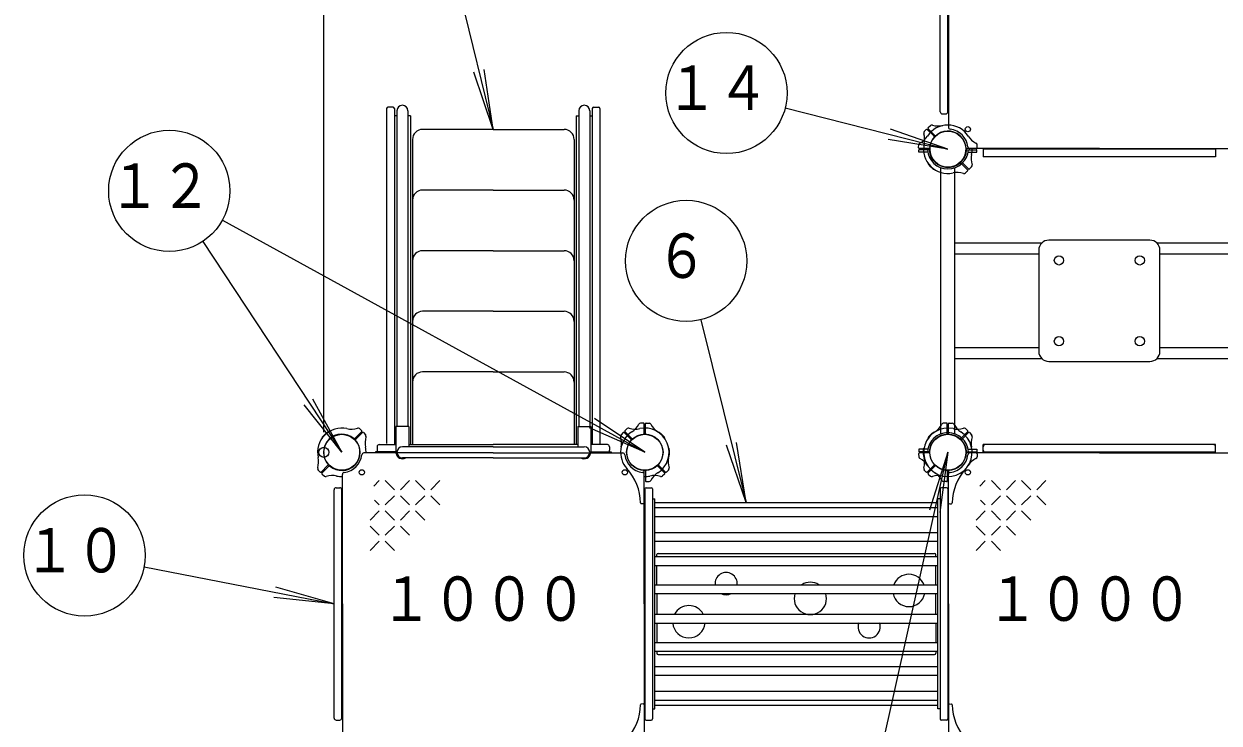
# Model space of a CAD drawing. Units: millimetres on the paper, scale 1:50. Extents: x 0 to 420, y -297 to 594.
# Drawn here: x 104.1 to 163.3, y 444.9 to 479.5 of the extents above; entities that cross this region are included whole.
import ezdxf
from ezdxf.enums import TextEntityAlignment as Align

# ---------------------------------------------------------------- set-up
doc = ezdxf.new("R2010")
doc.units = ezdxf.units.MM
doc.header["$PDMODE"] = 32
doc.header["$PDSIZE"] = 0.5
doc.layers.add('LY_1', color=7, linetype='Continuous', lineweight=9)
doc.styles.add('ＭＳ ゴシック', font='')
doc.styles.get('ＭＳ ゴシック').set_extended_font_data('MS Gothic')

msp = doc.modelspace()

# ---------------------------------------------------------------- linework, layer by layer
at = {"layer": 'LY_1', "lineweight": 18}
for p, q in [((118.944, 459.28), (118.944, 549.175)), ((125.301, 482.519), (127.335, 474.26)), ((127.335, 474.26), (126.367, 477.099)), ((127.335, 474.26), (126.874, 477.225)), ((141.784, 475.324), (149.835, 473.28)), ((149.835, 473.28), (147.003, 474.269)), ((149.835, 473.28), (146.874, 473.762)), ((113.923, 469.774), (134.835, 458.28)), ((112.947, 468.716), (119.835, 458.28)), ((137.602, 464.84), (139.846, 455.797)), ((119.835, 458.28), (118.407, 460.918)), ((119.835, 458.28), (117.971, 460.63)), ((134.835, 458.28), (132.342, 459.949)), ((134.835, 458.28), (132.09, 459.491)), ((139.846, 455.797), (138.873, 458.635)), ((139.846, 455.797), (139.38, 458.761)), ((145.372, 438.253), (149.835, 458.28)), ((149.835, 458.28), (148.93, 455.42)), ((149.835, 458.28), (149.441, 455.306)), ((121.42, 456.611), (121.688, 456.878)), ((122.438, 456.428), (121.988, 456.878)), ((122.738, 456.428), (123.188, 456.878)), ((123.938, 456.428), (123.488, 456.878)), ((124.238, 456.428), (124.688, 456.878)), ((151.42, 456.611), (151.688, 456.878)), ((152.438, 456.428), (151.988, 456.878)), ((152.738, 456.428), (153.188, 456.878)), ((153.938, 456.428), (153.488, 456.878)), ((154.238, 456.428), (154.688, 456.878)), ((121.688, 455.678), (121.448, 455.918)), ((121.988, 455.678), (122.438, 456.128)), ((123.188, 455.678), (122.738, 456.128)), ((123.488, 455.678), (123.938, 456.128)), ((124.688, 455.678), (124.238, 456.128)), ((151.688, 455.678), (151.448, 455.918)), ((151.988, 455.678), (152.438, 456.128)), ((153.188, 455.678), (152.738, 456.128)), ((153.488, 455.678), (153.938, 456.128)), ((154.688, 455.678), (154.238, 456.128)), ((121.238, 454.928), (121.688, 455.378)), ((122.438, 454.928), (121.988, 455.378)), ((122.738, 454.928), (123.188, 455.378)), ((123.938, 454.928), (123.488, 455.378)), ((151.238, 454.928), (151.688, 455.378)), ((152.438, 454.928), (151.988, 455.378)), ((152.738, 454.928), (153.188, 455.378)), ((153.938, 454.928), (153.488, 455.378)), ((121.688, 454.178), (121.238, 454.628)), ((121.988, 454.178), (122.438, 454.628)), ((123.188, 454.178), (122.738, 454.628)), ((151.688, 454.178), (151.238, 454.628)), ((151.988, 454.178), (152.438, 454.628)), ((153.188, 454.178), (152.738, 454.628)), ((121.238, 453.428), (121.688, 453.878)), ((122.438, 453.428), (121.988, 453.878)), ((151.238, 453.428), (151.688, 453.878)), ((152.438, 453.428), (151.988, 453.878)), ((110.043, 452.605), (119.455, 450.78)), ((119.455, 450.78), (116.571, 451.606)), ((119.455, 450.78), (116.472, 451.092))]:
    msp.add_line(p, q, dxfattribs=at)
at = {"layer": 'LY_1'}
for p, q in [((149.455, 475.13), (149.455, 486.43)), ((149.835, 475.13), (149.835, 486.43)), ((149.865, 480.78), (149.865, 474.372)), ((122.055, 475.305), (122.055, 458.72)), ((122.375, 475.365), (122.115, 475.365)), ((122.435, 475.305), (122.435, 458.66)), ((122.563, 475.185), (122.563, 459.552)), ((123.107, 475.185), (123.107, 459.552)), ((131.563, 475.185), (131.563, 459.552)), ((132.107, 475.185), (132.107, 459.552)), ((132.235, 475.305), (132.235, 458.66)), ((132.295, 475.365), (132.555, 475.365)), ((132.615, 475.305), (132.615, 458.72)), ((122.563, 474.94), (122.435, 474.94)), ((123.235, 474.94), (123.107, 474.94)), ((123.235, 474.94), (123.235, 458.66)), ((131.435, 474.94), (131.435, 458.66)), ((131.435, 474.94), (131.563, 474.94)), ((132.107, 474.94), (132.235, 474.94)), ((149.555, 475.03), (149.735, 475.03)), ((127.335, 474.26), (123.835, 474.26)), ((127.335, 474.26), (130.835, 474.26)), ((148.761, 474.254), (148.653, 474.139)), ((149.151, 473.922), (148.818, 474.255)), ((149.194, 473.964), (148.861, 474.297)), ((148.862, 474.355), (148.977, 474.462)), ((123.335, 473.76), (123.335, 458.66)), ((131.335, 473.76), (131.335, 458.66)), ((148.387, 473.352), (148.392, 473.509)), ((148.898, 473.31), (148.427, 473.31)), ((157.335, 473.31), (150.773, 473.31)), ((151.284, 473.352), (151.278, 473.509)), ((157.335, 473.31), (163.898, 473.31)), ((148.395, 473.13), (148.395, 473.25)), ((148.906, 473.25), (148.395, 473.25)), ((148.838, 473.13), (148.395, 473.13)), ((150.765, 473.25), (151.275, 473.25)), ((150.833, 473.13), (151.275, 473.13)), ((151.275, 473.13), (151.275, 473.25)), ((151.585, 473.28), (151.585, 472.9)), ((163.085, 473.28), (151.585, 473.28)), ((163.085, 472.9), (151.585, 472.9)), ((163.085, 473.28), (163.085, 472.9)), ((148.857, 472.585), (148.855, 472.583)), ((149.14, 472.302), (149.138, 472.3)), ((149.495, 459.197), (149.495, 472.364)), ((150.175, 459.197), (150.175, 472.364)), ((150.477, 472.596), (150.81, 472.263)), ((150.519, 472.639), (150.853, 472.305)), ((150.809, 472.205), (150.703, 472.106)), ((150.91, 472.306), (151.009, 472.413)), ((127.335, 471.26), (123.835, 471.26)), ((127.335, 471.26), (130.835, 471.26)), ((150.175, 468.652), (154.501, 468.652)), ((159.835, 468.78), (154.835, 468.78)), ((160.17, 468.652), (164.495, 468.652)), ((127.335, 468.26), (123.835, 468.26)), ((127.335, 468.26), (130.835, 468.26)), ((150.175, 468.108), (154.335, 468.108)), ((154.335, 468.28), (154.335, 463.28)), ((160.335, 463.28), (160.335, 468.28)), ((160.335, 468.108), (164.495, 468.108)), ((127.335, 465.26), (123.835, 465.26)), ((127.335, 465.26), (130.835, 465.26)), ((154.335, 463.452), (150.175, 463.452)), ((164.495, 463.452), (160.335, 463.452)), ((154.501, 462.908), (150.175, 462.908)), ((154.835, 462.78), (159.835, 462.78)), ((164.495, 462.908), (160.17, 462.908)), ((127.335, 462.26), (123.835, 462.26)), ((127.335, 462.26), (130.835, 462.26)), ((134.764, 459.729), (134.619, 459.724)), ((134.907, 459.729), (135.064, 459.723)), ((149.764, 459.729), (149.607, 459.723)), ((149.907, 459.729), (150.052, 459.724)), ((119.14, 459.258), (119.138, 459.261)), ((120.477, 458.964), (120.81, 459.297)), ((120.519, 458.922), (120.853, 459.255)), ((120.809, 459.355), (120.703, 459.454)), ((120.91, 459.254), (121.009, 459.148)), ((122.515, 459.552), (122.515, 458.312)), ((123.155, 459.552), (122.515, 459.552)), ((123.155, 459.552), (123.155, 458.552)), ((131.515, 459.552), (132.155, 459.552)), ((131.515, 459.552), (131.515, 458.552)), ((132.155, 459.552), (132.155, 458.312)), ((133.761, 459.254), (133.661, 459.148)), ((134.151, 458.922), (133.818, 459.255)), ((134.194, 458.964), (133.861, 459.297)), ((133.862, 459.355), (133.968, 459.454)), ((134.805, 459.218), (134.805, 459.689)), ((134.865, 459.218), (134.865, 459.689)), ((135.531, 459.258), (135.533, 459.261)), ((149.14, 459.258), (149.138, 459.261)), ((149.805, 459.218), (149.805, 459.689)), ((149.865, 459.218), (149.865, 459.689)), ((150.477, 458.964), (150.81, 459.297)), ((150.519, 458.922), (150.853, 459.255)), ((150.809, 459.355), (150.703, 459.454)), ((150.91, 459.254), (151.009, 459.148)), ((118.857, 458.975), (118.855, 458.978)), ((121.585, 458.56), (121.585, 458.38)), ((121.685, 458.66), (122.515, 458.66)), ((127.335, 458.552), (122.835, 458.552)), ((123.155, 458.66), (127.335, 458.66)), ((131.515, 458.66), (127.335, 458.66)), ((127.335, 458.552), (131.835, 458.552)), ((132.985, 458.66), (132.155, 458.66)), ((133.085, 458.56), (133.085, 458.38)), ((135.814, 458.975), (135.816, 458.978)), ((148.857, 458.975), (148.855, 458.978)), ((163.085, 458.66), (151.585, 458.66)), ((151.585, 458.28), (151.585, 458.66)), ((163.085, 458.28), (163.085, 458.66)), ((127.335, 458.25), (120.928, 458.25)), ((122.565, 458.312), (121.495, 458.312)), ((121.495, 458.312), (121.495, 458.248)), ((122.565, 458.248), (121.495, 458.248)), ((127.335, 458.008), (122.835, 458.008)), ((127.335, 458.25), (133.743, 458.25)), ((127.335, 458.008), (131.835, 458.008)), ((132.106, 458.312), (133.175, 458.312)), ((132.106, 458.248), (133.175, 458.248)), ((133.175, 458.312), (133.175, 458.248)), ((136.019, 458.48), (136.022, 458.48)), ((136.019, 458.08), (136.022, 458.08)), ((148.387, 458.209), (148.392, 458.052)), ((148.838, 458.43), (148.395, 458.43)), ((148.395, 458.43), (148.395, 458.31)), ((148.906, 458.31), (148.395, 458.31)), ((148.898, 458.25), (148.427, 458.25)), ((148.652, 458.48), (148.649, 458.48)), ((148.652, 458.08), (148.649, 458.08)), ((150.765, 458.31), (151.275, 458.31)), ((157.335, 458.25), (150.773, 458.25)), ((150.833, 458.43), (151.275, 458.43)), ((151.275, 458.43), (151.275, 458.31)), ((151.284, 458.209), (151.278, 458.052)), ((163.085, 458.28), (151.585, 458.28)), ((157.335, 458.25), (163.898, 458.25)), ((118.761, 457.306), (118.653, 457.421)), ((119.151, 457.639), (118.818, 457.305)), ((119.194, 457.596), (118.861, 457.263)), ((134.805, 450.78), (134.805, 457.343)), ((134.865, 457.343), (134.865, 456.872)), ((135.477, 457.596), (135.81, 457.263)), ((135.519, 457.639), (135.853, 457.305)), ((135.91, 457.306), (136.017, 457.421)), ((148.761, 457.306), (148.653, 457.421)), ((149.151, 457.639), (148.818, 457.305)), ((149.194, 457.596), (148.861, 457.263)), ((149.805, 457.343), (149.805, 456.872)), ((149.865, 450.78), (149.865, 457.343)), ((118.862, 457.205), (118.977, 457.098)), ((119.865, 450.78), (119.865, 457.188)), ((134.907, 456.832), (135.052, 456.837)), ((135.809, 457.205), (135.694, 457.098)), ((148.862, 457.205), (148.977, 457.098)), ((149.764, 456.832), (149.619, 456.837)), ((119.455, 445.13), (119.455, 456.43)), ((119.555, 456.53), (119.735, 456.53)), ((119.835, 445.13), (119.835, 456.43)), ((134.835, 456.47), (134.835, 445.09)), ((134.895, 456.53), (135.155, 456.53)), ((135.215, 456.47), (135.215, 445.09)), ((149.455, 456.47), (149.455, 445.09)), ((149.775, 456.53), (149.515, 456.53)), ((149.835, 456.47), (149.835, 445.09)), ((134.763, 455.731), (134.659, 455.737)), ((135.215, 455.98), (135.335, 455.98)), ((135.335, 445.58), (135.335, 455.98)), ((135.335, 455.797), (149.335, 455.797)), ((149.335, 445.58), (149.335, 455.98)), ((149.455, 455.98), (149.335, 455.98)), ((149.908, 455.731), (150.012, 455.737)), ((135.335, 455.542), (149.335, 455.542)), ((135.335, 455.108), (149.335, 455.108)), ((135.335, 454.316), (149.335, 454.316)), ((135.335, 453.882), (149.335, 453.882)), ((135.435, 453.12), (135.435, 453.22)), ((135.495, 453.28), (149.175, 453.28)), ((149.235, 453.12), (149.235, 453.22)), ((135.335, 453.12), (149.335, 453.12)), ((135.335, 452.686), (149.335, 452.686)), ((135.435, 451.727), (135.435, 452.686)), ((149.235, 451.727), (149.235, 452.686)), ((135.335, 451.727), (149.335, 451.727)), ((135.335, 451.293), (149.335, 451.293)), ((135.435, 451.293), (135.435, 450.267)), ((149.235, 450.267), (149.235, 451.293)), ((119.865, 450.78), (119.865, 444.372)), ((134.805, 450.78), (134.805, 444.218)), ((135.335, 450.267), (149.335, 450.267)), ((149.865, 450.78), (149.865, 444.218)), ((135.335, 449.833), (149.335, 449.833)), ((135.435, 449.833), (135.435, 448.874)), ((149.235, 449.833), (149.235, 448.874)), ((135.335, 448.874), (149.335, 448.874)), ((135.335, 448.44), (149.335, 448.44)), ((135.435, 448.44), (135.435, 448.34)), ((135.495, 448.28), (149.175, 448.28)), ((149.235, 448.44), (149.235, 448.34)), ((135.335, 447.678), (149.335, 447.678)), ((135.335, 447.244), (149.335, 447.244)), ((135.335, 446.452), (149.335, 446.452)), ((134.763, 445.829), (134.659, 445.824)), ((135.215, 445.58), (135.335, 445.58)), ((135.335, 446.018), (149.335, 446.018)), ((135.335, 445.763), (149.335, 445.763)), ((149.455, 445.58), (149.335, 445.58)), ((149.908, 445.829), (150.012, 445.824)), ((119.555, 445.03), (119.735, 445.03)), ((134.895, 445.03), (135.155, 445.03)), ((149.775, 445.03), (149.515, 445.03))]:
    msp.add_line(p, q, dxfattribs=at)
at = {"layer": 'LY_1', "lineweight": 18}
for centre in [(138.876, 476.063), (111.294, 471.22), (136.88, 467.752), (107.098, 453.176)]:
    msp.add_circle(centre, 3, dxfattribs=at)
at = {"layer": 'LY_1'}
for centre, radius in [((149.835, 473.28), 0.891), ((150.825, 474.27), 0.13), ((155.335, 467.78), 0.23), ((159.335, 467.78), 0.23), ((155.335, 463.78), 0.23), ((159.335, 463.78), 0.23), ((119.835, 458.28), 0.891), ((134.835, 458.28), 0.9), ((134.835, 458.28), 0.891), ((149.835, 458.28), 0.9), ((149.835, 458.28), 0.891), ((120.825, 457.29), 0.13), ((133.845, 457.29), 0.13), ((150.825, 457.29), 0.13)]:
    msp.add_circle(centre, radius, dxfattribs=at)
for centre, radius, start, end in [((122.115, 475.305), 0.06, 90, 180), ((122.375, 475.305), 0.06, 0, 90), ((122.835, 475.185), 0.272, 0, 180), ((131.835, 475.185), 0.272, 0, 180), ((132.295, 475.305), 0.06, 90, 180), ((132.555, 475.305), 0.06, 0, 90), ((149.555, 475.13), 0.1, 180, 270), ((149.735, 475.13), 0.1, 270, 0), ((123.835, 473.76), 0.5, 90, 180), ((130.835, 473.76), 0.5, 0, 90), ((147.985, 474.47), 1, 297.45884, 327.27281), ((148.735, 474.079), 0.1, 137, 197.54116), ((147.686, 473.748), 1, 347.72719, 17.54116), ((148.79, 474.227), 0.04, 45, 137), ((149.835, 473.28), 1.2, 32.7272, 147.27281), ((148.889, 474.326), 0.04, 133, 225), ((149.835, 473.28), 0.9, 319.27066, 225), ((149.036, 474.381), 0.1, 72.45884, 133), ((149.368, 475.43), 1, 252.45884, 282.27281), ((149.123, 473.894), 0.04, 319.27066, 45), ((149.222, 473.993), 0.04, 225, 310.72934), ((149.965, 474.372), 0.1, 180, 263.21282), ((149.835, 473.28), 1, 6.78718, 83.21282), ((151.686, 474.47), 1, 212.72719, 242.54116), ((148.427, 473.35), 0.04, 178, 270), ((148.492, 473.494), 0.1, 117.45884, 178), ((149.835, 473.28), 1.2, 167.72719, 225), ((148.898, 473.35), 0.04, 270, 355.72934), ((150.773, 473.35), 0.04, 184.27066, 270), ((150.928, 473.41), 0.1, 186.78718, 270), ((149.835, 473.28), 1.2, 347.72719, 1.43254), ((151.179, 473.494), 0.1, 2, 62.54116), ((151.244, 473.35), 0.04, 270, 2), ((149.835, 473.321), 1.016, 184.0072, 355.9928), ((149.835, 473.321), 0.932, 184.36904, 355.63096), ((151.985, 472.813), 1, 167.72719, 197.54116), ((148.869, 472.569), 0.02, 135, 216.37307), ((149.835, 473.28), 1.22, 216.37307, 225), ((149.835, 473.28), 1.22, 225, 233.62693), ((149.835, 473.28), 1.2, 225, 282.27281), ((149.124, 472.314), 0.02, 233.62693, 315), ((149.835, 473.28), 0.9, 225, 310.72934), ((150.303, 471.13), 1, 72.45884, 102.27281), ((150.449, 472.568), 0.04, 45, 130.72934), ((150.548, 472.667), 0.04, 139.27066, 225), ((150.782, 472.235), 0.04, 313, 45), ((150.881, 472.334), 0.04, 225, 317), ((150.936, 472.481), 0.1, 317, 17.54116), ((150.635, 472.179), 0.1, 252.45884, 313), ((123.835, 470.76), 0.5, 90, 180), ((130.835, 470.76), 0.5, 0, 90), ((154.835, 468.28), 0.5, 90, 180), ((159.835, 468.28), 0.5, 0, 90), ((123.835, 467.76), 0.5, 90, 180), ((130.835, 467.76), 0.5, 0, 90), ((123.835, 464.76), 0.5, 90, 180), ((130.835, 464.76), 0.5, 0, 90), ((154.835, 463.28), 0.5, 180, 270), ((159.835, 463.28), 0.5, 270, 0), ((123.835, 461.76), 0.5, 90, 180), ((130.835, 461.76), 0.5, 0, 90), ((134.622, 459.624), 0.1, 92, 152.54116), ((134.765, 459.689), 0.04, 0, 92), ((134.905, 459.689), 0.04, 88, 180), ((135.049, 459.624), 0.1, 27.45884, 88), ((149.622, 459.624), 0.1, 92, 152.54116), ((149.765, 459.689), 0.04, 0, 92), ((149.905, 459.689), 0.04, 88, 180), ((150.049, 459.624), 0.1, 27.45884, 88), ((119.835, 458.28), 1.2, 135, 192.27281), ((119.835, 458.28), 1.22, 135, 143.62693), ((119.835, 458.28), 1.22, 126.37307, 135), ((119.835, 458.28), 1.2, 77.72719, 135), ((119.124, 459.246), 0.02, 45, 126.37307), ((119.835, 458.28), 0.9, 49.27066, 135), ((120.303, 460.43), 1, 257.72719, 287.54116), ((120.635, 459.381), 0.1, 47, 107.54116), ((120.782, 459.326), 0.04, 315, 47), ((120.881, 459.227), 0.04, 43, 135), ((120.936, 459.079), 0.1, 342.45884, 43), ((134.835, 458.28), 1.2, 122.72719, 222.21724), ((133.735, 459.079), 0.1, 137, 197.54116), ((133.79, 459.227), 0.04, 45, 137), ((133.889, 459.326), 0.04, 133, 225), ((134.036, 459.381), 0.1, 72.45884, 133), ((134.368, 460.43), 1, 252.45884, 282.27281), ((133.646, 460.131), 1, 302.72719, 332.54116), ((134.835, 458.28), 1.2, 302.72719, 102.27281), ((134.765, 459.218), 0.04, 274.27066, 0), ((134.905, 459.218), 0.04, 180, 265.72934), ((136.025, 460.131), 1, 207.45884, 237.27281), ((135.547, 459.246), 0.02, 53.62693, 135), ((134.835, 458.28), 1.22, 45, 53.62693), ((134.835, 458.28), 1.22, 36.37307, 45), ((149.835, 458.28), 1.2, 77.72719, 57.2728), ((149.835, 458.239), 1.016, 4.0072, 175.9928), ((149.835, 458.28), 1.22, 135, 143.62693), ((149.835, 458.239), 0.932, 4.36904, 175.63096), ((149.835, 458.28), 1.22, 126.37307, 135), ((149.124, 459.246), 0.02, 45, 126.37307), ((148.646, 460.131), 1, 302.72719, 332.54116), ((149.765, 459.218), 0.04, 274.27066, 0), ((149.905, 459.218), 0.04, 180, 265.72934), ((150.303, 460.43), 1, 257.72719, 287.54116), ((151.025, 460.131), 1, 207.45884, 237.27281), ((150.635, 459.381), 0.1, 47, 107.54116), ((150.782, 459.326), 0.04, 315, 47), ((150.881, 459.227), 0.04, 43, 135), ((150.936, 459.079), 0.1, 342.45884, 43), ((118.869, 458.992), 0.02, 143.62693, 225), ((119.835, 458.28), 0.9, 135, 220.72934), ((120.449, 458.993), 0.04, 229.27066, 315), ((119.835, 458.28), 0.9, 315, 40.72934), ((120.548, 458.894), 0.04, 135, 220.72934), ((121.985, 458.748), 1, 162.45884, 192.27281), ((119.835, 458.28), 1.2, 358.56746, 12.27281), ((121.685, 458.56), 0.1, 90, 180), ((122.835, 458.28), 0.272, 90, 270), ((131.835, 458.28), 0.272, 270, 90), ((132.985, 458.56), 0.1, 0, 90), ((132.686, 458.748), 1, 347.72719, 17.54116), ((134.123, 458.894), 0.04, 319.27066, 45), ((134.222, 458.993), 0.04, 225, 310.72934), ((135.802, 458.992), 0.02, 315, 36.37307), ((148.869, 458.992), 0.02, 143.62693, 225), ((150.449, 458.993), 0.04, 229.27066, 315), ((150.548, 458.894), 0.04, 135, 220.72934), ((151.985, 458.748), 1, 162.45884, 192.27281), ((151.685, 458.56), 0.1, 90, 180), ((162.985, 458.56), 0.1, 0, 90), ((117.686, 457.813), 1, 342.45884, 12.27281), ((119.835, 458.28), 1, 276.78718, 353.21282), ((120.928, 458.15), 0.1, 90, 173.21282), ((121.685, 458.38), 0.1, 180, 222.84364), ((122.835, 458.28), 0.32, 185.73917, 301.78833), ((131.835, 458.28), 0.32, 238.21167, 354.26083), ((132.985, 458.38), 0.1, 317.15636, 0), ((133.743, 458.15), 0.1, 6.78718, 90), ((134.835, 458.28), 1, 186.78718, 263.21282), ((136.985, 457.813), 1, 167.72719, 197.54116), ((136.022, 458.46), 0.02, 8.62693, 90), ((136.022, 458.1), 0.02, 270, 351.37307), ((134.835, 458.28), 1.22, 0, 8.62693), ((134.835, 458.28), 1.22, 351.37307, 0), ((148.427, 458.21), 0.04, 90, 182), ((148.492, 458.067), 0.1, 182, 242.54116), ((147.985, 457.091), 1, 32.7272, 62.54116), ((149.835, 458.28), 1.22, 171.37307, 180), ((149.835, 458.28), 1.22, 180, 188.62693), ((148.649, 458.46), 0.02, 90, 171.37307), ((148.649, 458.1), 0.02, 188.62693, 270), ((147.686, 457.813), 1, 342.45884, 12.27281), ((148.898, 458.21), 0.04, 4.27066, 90), ((149.835, 458.28), 1, 276.78718, 353.21282), ((150.773, 458.21), 0.04, 90, 175.72934), ((150.928, 458.15), 0.1, 90, 173.21282), ((151.686, 457.091), 1, 117.45884, 147.27281), ((151.179, 458.067), 0.1, 297.45884, 358), ((151.244, 458.21), 0.04, 358, 90), ((151.685, 458.38), 0.1, 180, 270), ((162.985, 458.38), 0.1, 270, 0), ((118.735, 457.481), 0.1, 162.45884, 223), ((119.123, 457.667), 0.04, 315, 40.72934), ((119.222, 457.568), 0.04, 49.27066, 135), ((119.835, 458.28), 0.9, 229.27066, 315), ((132.021, 455.727), 2.6, 1.08415, 42.21724), ((134.765, 457.343), 0.04, 0, 85.72934), ((134.905, 457.343), 0.04, 94.27066, 180), ((135.449, 457.568), 0.04, 45, 130.72934), ((135.548, 457.667), 0.04, 139.27066, 225), ((135.936, 457.481), 0.1, 317, 17.54116), ((148.735, 457.481), 0.1, 162.45884, 223), ((149.123, 457.667), 0.04, 315, 40.72934), ((149.222, 457.568), 0.04, 49.27066, 135), ((149.765, 457.343), 0.04, 0, 85.72934), ((149.905, 457.343), 0.04, 94.27066, 180), ((152.65, 455.727), 2.6, 137.78276, 178.91585), ((118.79, 457.334), 0.04, 223, 315), ((118.889, 457.235), 0.04, 135, 227), ((119.036, 457.179), 0.1, 227, 287.54116), ((119.368, 456.13), 1, 77.72719, 107.54116), ((119.835, 458.28), 1.2, 257.72719, 271.43254), ((119.965, 457.188), 0.1, 96.78718, 180), ((134.705, 457.188), 0.1, 0, 83.21282), ((134.835, 458.28), 1.2, 268.56746, 282.27281), ((134.905, 456.872), 0.04, 180, 272), ((135.049, 456.937), 0.1, 272, 332.54116), ((135.303, 456.13), 1, 72.45884, 102.27281), ((136.025, 456.429), 1, 122.72719, 152.54116), ((135.635, 457.179), 0.1, 252.45884, 313), ((135.782, 457.235), 0.04, 313, 45), ((135.881, 457.334), 0.04, 225, 317), ((148.79, 457.334), 0.04, 223, 315), ((148.889, 457.235), 0.04, 135, 227), ((149.036, 457.179), 0.1, 227, 287.54116), ((149.368, 456.13), 1, 77.72719, 107.54116), ((148.646, 456.429), 1, 27.45884, 57.2728), ((149.622, 456.937), 0.1, 207.45884, 268), ((149.765, 456.872), 0.04, 268, 0), ((149.965, 457.188), 0.1, 96.78718, 180), ((119.555, 456.43), 0.1, 90, 180), ((119.735, 456.43), 0.1, 0, 90), ((134.895, 456.47), 0.06, 90, 180), ((135.155, 456.47), 0.06, 0, 90), ((149.515, 456.47), 0.06, 90, 180), ((149.775, 456.47), 0.06, 0, 90), ((134.661, 455.777), 0.04, 181.08415, 267), ((134.765, 455.771), 0.04, 267, 0), ((149.905, 455.771), 0.04, 180, 273), ((150.01, 455.777), 0.04, 273, 358.91585), ((135.495, 453.22), 0.06, 90, 180), ((149.175, 453.22), 0.06, 0, 90), ((138.859, 451.78), 0.55, 354.46789, 185.53211), ((147.905, 451.445), 0.8, 20.64203, 159.35797), ((143.026, 451.048), 0.8, 58.19645, 121.80355), ((138.859, 451.78), 0.55, 242.31243, 297.68757), ((143.026, 451.048), 0.8, 162.09979, 17.90021), ((147.905, 451.445), 0.8, 190.95113, 349.04887), ((137.016, 449.896), 0.8, 27.64708, 152.35292), ((137.016, 449.896), 0.8, 184.50097, 355.49903), ((145.937, 449.645), 0.55, 159.95659, 20.04341), ((135.495, 448.34), 0.06, 180, 270), ((149.175, 448.34), 0.06, 270, 0), ((132.021, 445.834), 2.6, 317.78276, 358.91585), ((134.661, 445.784), 0.04, 93, 178.91585), ((134.765, 445.789), 0.04, 0, 93), ((149.905, 445.789), 0.04, 87, 180), ((150.01, 445.784), 0.04, 1.08415, 87), ((152.65, 445.834), 2.6, 181.08415, 222.21724), ((119.555, 445.13), 0.1, 180, 270), ((119.735, 445.13), 0.1, 270, 0), ((134.895, 445.09), 0.06, 180, 270), ((135.155, 445.09), 0.06, 270, 0), ((149.515, 445.09), 0.06, 180, 270), ((149.775, 445.09), 0.06, 270, 0)]:
    msp.add_arc(centre, radius, start, end, dxfattribs=at)
msp.add_point((118.944, 458.28), dxfattribs=at)

# ---------------------------------------------------------------- texts
at = {"layer": 'LY_1', "style": 'ＭＳ ゴシック', "width": 0.85}
for s, p in [('１４', (135.876, 474.563)), ('１２', (108.294, 469.72)), ('６', (135.38, 466.252)), ('１０', (104.098, 451.676)), ('１０００', (121.752, 449.28)), ('１０００', (151.752, 449.28))]:
    msp.add_text(s, height=2.199, dxfattribs=at).set_placement(p, align=Align.BOTTOM_LEFT)

doc.saveas('drawing.dxf')
